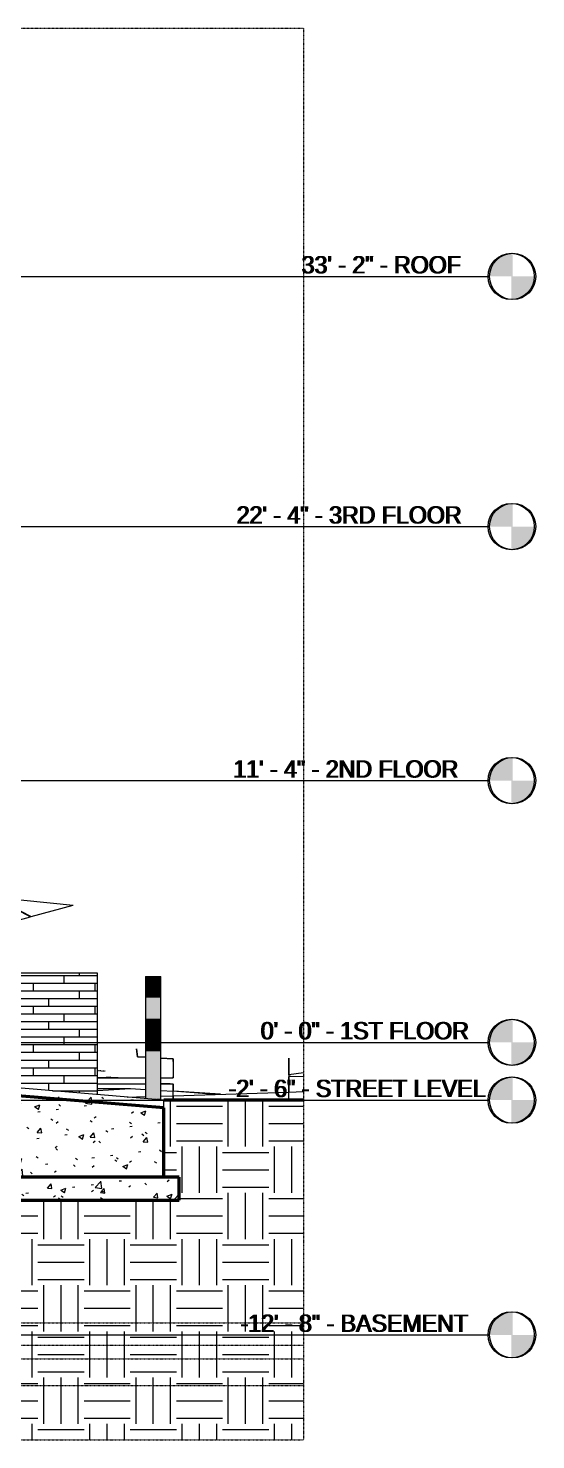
# Model space of a CAD drawing. Header units: inches. Extents: x 1701 to 6939, y -276 to 585.
# Drawn here: x 3929 to 4193, y -207 to 527 of the extents above; entities that cross this region are included whole.
import ezdxf

# ---------------------------------------------------------------- set-up
doc = ezdxf.new("R2010")
doc.units = ezdxf.units.IN
doc.header["$MEASUREMENT"] = 0
for name, pattern in [('Aligning Line 1_8_', [0.25, 0.125, -0.125]), ('Grid Line 1_2_', [0.875, 0.5, -0.125, 0.125, -0.125]), ('Hidden 1_8_', [0.1875, 0.125, -0.0625])]:
    doc.linetypes.add(name, pattern=pattern)
for name, color, linetype, lineweight in [('0-1', 7, 'Continuous', 5), ('0-3', 165, 'Continuous', 5), ('A-DETL-HDLN-1', 7, 'Hidden 1_8_', 9), ('A-FLOR-LEVL', 51, 'Continuous', 9), ('A-FLOR-LEVL-1', 51, 'Grid Line 1_2_', 9), ('A-FLOR-LEVL-2', 147, 'Continuous', 9), ('A-WALL-6', 113, 'Continuous', 9), ('A-WALL-PATT-4', 111, 'Continuous', 9), ('C-BLDG-PADS-1', 50, 'Continuous', 13), ('C-BLDG-PADS-2', 253, 'Continuous', 9), ('C-TOPO', 7, 'Continuous', 9), ('C-TOPO-1', 250, 'Continuous', 50), ('E-LITE-EQPM', 33, 'Continuous', 9), ('G-ANNO-SYMB', 111, 'Aligning Line 1_8_', 9), ('G-ANNO-SYMB-1', 147, 'Aligning Line 1_8_', 9), ('G-IMPT', 8, 'Continuous', 9), ('I-FURN', 30, 'Continuous', 9), ('S-FNDN-3', 32, 'Continuous', 50), ('S-FNDN-4', 32, 'Continuous', 9)]:
    doc.layers.add(name, color=color, linetype=linetype, lineweight=lineweight)
doc.styles.add('Century Gothic', font='ufonts.com_century-gothic.ttf', dxfattribs={"height": 9})
pattern_1 = [(0, (3261.815, 68.768), (24, 24), [24, -24]), (0, (3261.815, 77.768), (24, 24), [24, -24]), (0, (3261.815, 86.768), (24, 24), [24, -24]), (90, (3264.815, 89.768), (-24, 24), [24, -24]), (90, (3273.815, 89.768), (-24, 24), [24, -24]), (90, (3282.815, 89.768), (-24, 24), [24, -24])]
pattern_2 = [(50, (3261.815, 68.768), (27.5427, -2.4099), [2.88, -31.68]), (355, (3261.815, 68.768), (-5.3278, 28.8843), [2.304, -25.344]), (100.451, (3264.11, 68.567), (22.2153, 26.4739), [2.448, -26.924]), (46.184, (3261.815, 76.448), (40.9819, -6.3564), [4.32, -47.52]), (96.636, (3265.23, 75.918), (35.8907, 37.4062), [3.671, -40.386]), (351.184, (3261.815, 76.45), (35.891, 37.4062), [3.456, -38.016]), (21, (3265.655, 74.528), (22.92104, -15.4607), [2.88, -31.68]), (326, (3265.655, 74.528), (9.3435, 27.8457), [2.304, -25.344]), (71.451, (3267.565, 73.24), (32.2648, 12.3844), [2.448, -26.924]), (37.5, (3261.815, 68.768), (0.46686, 12.78271), [1.267, -23.77, 1.267, -24.461, -25.44]), (37.5, (3261.815, 68.768), (0.46686, 12.78271), [-50.765, 1.267, -24.173]), (7.5, (3261.815, 68.768), (10.1016, 15.1451), [1.267, -13.402, 1.267, -23.194, -9.696]), (7.5, (3261.815, 68.768), (10.1016, 15.1451), [-39.13, 1.267, -8.429]), (327.5, (3253.252, 68.768), (20.49916, -0.86578), [1.267, -8.333, 1.267, -28.685, -39.744]), (327.5, (3253.252, 68.768), (20.49916, -0.86578), [-39.552, 1.267, -38.477]), (317.5, (3249.412, 68.768), (22.3948, 3.8443), [1.267, -11.213, 1.267, -18.624, -28.224]), (317.5, (3249.412, 68.768), (22.3948, 3.8443), [-32.371, 1.267, -26.957])]

# ---------------------------------------------------------------- blocks, each defined once
blk = doc.blocks.new('CTR  - Topography_rvt-1-SECTION _ CENTER LOOKING WEST')
at = {"layer": 'C-BLDG-PADS-2'}
h = blk.add_hatch(dxfattribs=at)
h.set_pattern_fill('FP_15', color=256, style=0, pattern_type=2)
h.set_pattern_definition(pattern_2)
h.paths.add_polyline_path([(3999.22, -34.04), (3999.22, -30.03), (3877.32, -19.84), (3877.32, -23.86), (3996.57, -33.82)], flags=0)
at = {"layer": 'C-TOPO'}
h = blk.add_hatch(dxfattribs=at)
h.set_pattern_fill('FP_14', color=256, style=0, pattern_type=2)
h.set_pattern_definition(pattern_1)
h.paths.add_polyline_path([(3877.32, -206.52), (3999.22, -206.52), (3999.22, -82), (3877.32, -82), (3877.32, -114.83)], flags=0)
h.paths.add_polyline_path([(3995.22, -33.71), (3877.32, -23.86), (3877.32, -24.01), (3988.19, -33.13)], flags=0)
h = blk.add_hatch(dxfattribs=at)
h.set_pattern_fill('FP_14', color=256, style=0, pattern_type=2)
h.set_pattern_definition(pattern_1)
h.paths.add_polyline_path([(4000.98, -206.52), (4001.12, -206.52), (4001.08, -82), (3999.22, -82), (3999.22, -206.52), (4000.86, -206.52)], flags=0)
h.paths.add_polyline_path([(4000.86, -70), (4001.12, -70), (4001.12, -30), (3999.22, -30), (3999.22, -70), (3999.42, -70)], flags=0)
h = blk.add_hatch(dxfattribs=at)
h.set_pattern_fill('FP_14', color=256, style=0, pattern_type=2)
h.set_pattern_definition(pattern_1)
h.paths.add_polyline_path([(4004.04, -206.52), (4064.23, -206.52), (4064.23, -30), (4001.12, -30), (4001.12, -70), (4007.22, -70), (4007.22, -82), (4001.12, -82), (4001.12, -206.52), (4003.82, -206.52)], flags=0)
h = blk.add_hatch(dxfattribs=at)
h.set_pattern_fill('FP_14', color=256, style=0, pattern_type=2)
h.set_pattern_definition(pattern_1)
h.paths.add_polyline_path([(4071.99, -206.52), (4071.99, -30), (4064.23, -30), (4064.23, -206.52)], flags=0)
at = {"layer": 'C-BLDG-PADS-1'}
for p, q in [((3999.22, -30.03), (3877.32, -19.84)), ((3877.32, -23.86), (3999.22, -34.04)), ((3999.22, -34.04), (3999.22, -30.03))]:
    blk.add_line(p, q, dxfattribs=at)
at = {"layer": 'C-TOPO'}
for p, q in [((3985.65, -7.49), (3985.01, -3.3)), ((3985.01, -3.3), (3985.65, -7.49)), ((3985.65, -7.49), (3989.72, -7.74)), ((3989.72, -7.74), (3985.65, -7.49)), ((3997.72, -8.21), (4004.23, -8.6)), ((4004.23, -8.6), (3997.72, -8.21)), ((4004.23, -10.04), (4004.23, -8.6)), ((4004.23, -8.6), (4004.23, -10.04)), ((4004.23, -10.04), (4004.23, -18)), ((4004.23, -10.04), (4004.23, -18)), ((4064.23, -16.92), (4064.23, -8.2)), ((4064.23, -8.2), (4064.23, -16.92)), ((3964.85, -18.52), (3971.61, -18)), ((3975.63, -18.46), (3964.85, -18.53)), ((3964.85, -18.53), (3975.63, -18.46)), ((3964.85, -21.79), (3989.72, -21.62)), ((3989.72, -21.62), (3964.85, -21.79)), ((3971.18, -18.04), (3971.61, -18)), ((3975.63, -18.46), (3989.72, -18.46)), ((3975.63, -18.46), (3989.72, -18.46)), ((3997.72, -18.46), (4004.23, -18.46)), ((3997.72, -18.46), (4004.23, -18.46)), ((3997.72, -21.57), (4002.56, -21.53)), ((4002.56, -21.53), (3997.72, -21.57)), ((4002.56, -21.53), (4004.23, -21.53)), ((4002.56, -21.53), (4004.23, -21.53)), ((4004.23, -18), (4004.23, -18.46)), ((4004.23, -18.46), (4004.23, -18)), ((4004.23, -21.72), (4004.23, -21.53)), ((4004.23, -21.72), (4004.23, -21.53)), ((4004.23, -21.72), (4004.23, -25.41)), ((4004.23, -25.41), (4004.23, -21.72)), ((4071.99, -15.81), (4064.23, -16.92)), ((4064.23, -16.92), (4065.33, -16.78)), ((4064.23, -16.92), (4064.23, -18)), ((4064.23, -16.92), (4064.23, -18)), ((4071.99, -17.67), (4064.23, -18)), ((4064.23, -18), (4064.23, -25.83)), ((4064.43, -18), (4064.23, -18)), ((4064.23, -25.83), (4064.23, -18)), ((3964.85, -25.09), (3982.04, -24)), ((3964.85, -24), (3982.04, -24)), ((3980.24, -28.44), (3989.72, -28.17)), ((3981.84, -24.03), (3982.04, -24)), ((3982.04, -24), (3989.72, -24.49)), ((3997.72, -24.99), (4004.23, -25.41)), ((3997.72, -27.94), (4004.23, -27.76)), ((4004.23, -27.76), (4004.23, -25.41)), ((4004.23, -27.76), (4004.23, -25.41)), ((4025.86, -27.06), (4004.23, -25.41)), ((4028.85, -26.97), (4004.23, -25.41)), ((4007.83, -25.68), (4004.23, -25.41)), ((4004.23, -27.76), (4064.23, -25.83)), ((4004.23, -27.76), (4004.23, -29.91)), ((4004.23, -29.91), (4004.23, -27.76)), ((4064.23, -25.83), (4071.99, -25.58)), ((4064.23, -30), (4064.23, -25.83)), ((4064.23, -30), (4064.23, -25.83)), ((3998.06, -29.93), (4004.23, -29.91)), ((3998.06, -29.93), (4004.23, -29.91)), ((3999.22, -30), (3998.87, -30)), ((3999.22, -30), (3998.87, -30)), ((3999.22, -30), (3998.87, -30)), ((4000.86, -30), (3999.22, -30)), ((4001.12, -30), (4000.86, -30)), ((4001.12, -30), (4003.82, -30)), ((4003.82, -30), (4004.23, -30)), ((4049.78, -30), (4004.23, -30)), ((4049.78, -30), (4064.23, -30)), ((4071.99, -30), (4064.23, -30))]:
    blk.add_line(p, q, dxfattribs=at)
at = {"layer": 'C-TOPO-1'}
for p, q in [((4000.86, -30), (3999.22, -30)), ((4001.12, -30), (4000.86, -30)), ((4003.82, -30), (4001.12, -30)), ((4004.23, -30), (4003.82, -30)), ((4049.78, -30), (4004.23, -30)), ((4064.23, -30), (4049.78, -30)), ((4071.99, -30), (4064.23, -30))]:
    blk.add_line(p, q, dxfattribs=at)
blk = doc.blocks.new('Level - Level Head - Circle-V106-SECTION _ CENTER LOOKING WEST')
at = {"layer": 'A-FLOR-LEVL'}
h = blk.add_hatch(color=256, dxfattribs=at)
edge = h.paths.add_edge_path(flags=0)
edge.add_line((4180.71, 0), (4168.71, 0))
edge.add_arc((4180.71, 0), 12, 90, 180, ccw=False)
edge.add_line((4180.71, 12), (4180.71, 0))
h = blk.add_hatch(color=256, dxfattribs=at)
edge = h.paths.add_edge_path(flags=0)
edge.add_line((4180.71, -12), (4180.71, 0))
edge.add_line((4180.71, 0), (4192.71, 0))
edge.add_arc((4180.71, 0), 12, 270, 360, ccw=False)
at = {"layer": 'A-FLOR-LEVL-2'}
blk.add_circle((4180.71, 0), 12, dxfattribs=at)
blk = doc.blocks.new('CTR - 1st Phase - Common Walls_rvt-1-SECTION _ CENTER LOOKING WEST')
at = {"layer": 'A-DETL-HDLN-1'}
blk.add_line((3968.81, -15.05), (3964.85, -14.72), dxfattribs=at)
at = {"layer": 'A-FLOR-LEVL-1'}
for p, q in [((1830.2, 398), (4168.71, 398)), ((1830.2, 268), (4168.71, 268)), ((1830.2, 136), (4168.71, 136)), ((1830.2, 0), (4168.71, 0)), ((1830.2, -30), (4168.71, -30)), ((1830.2, -152), (4168.71, -152))]:
    blk.add_line(p, q, dxfattribs=at)
at = {"layer": 'G-ANNO-SYMB-1'}
for p, q in [((1926.9, 526.95), (4071.99, 526.95)), ((1926.9, 526.95), (4071.96, 526.95)), ((4071.96, 526.95), (4071.96, -145.84)), ((1926.9, -145.84), (4071.96, -145.84)), ((1926.9, -164.42), (4071.99, -164.42))]:
    blk.add_line(p, q, dxfattribs=at)
at = {"layer": '0-3'}
for p in [(0, 398), (0, 268), (0, 136), (0, 0), (0, -30), (0, -152)]:
    blk.add_blockref('Level - Level Head - Circle-V106-SECTION _ CENTER LOOKING WEST', p, dxfattribs=at)
at = {"layer": 'A-FLOR-LEVL', "char_height": 9, "attachment_point": 1, "style": 'Century Gothic'}
for s, insert, width in [('33\' - 2" - ROOF', (4071.34, 408.55), 104.232), ('22\' - 4" - 3RD FLOOR', (4037.59, 278.55), 145.137), ('11\' - 4" - 2ND FLOOR', (4035.85, 146.55), 147.258), ('0\' - 0" - 1ST FLOOR', (4050.1, 10.55), 129.987), ('-2\' - 6" - STREET LEVEL', (4033.36, -19.45), 150.288), ('-12\' - 8" - BASEMENT', (4039.59, -141.45), 142.713)]:
    blk.add_mtext(s, dxfattribs=dict(at, insert=insert, width=width))
blk = doc.blocks.new('CTR - 1st Phase -Stairs _ Elevators_rvt-1-SECTION _ CENTER LOOKING WEST')
at = {"layer": 'A-FLOR-LEVL-1'}
for p, q in [((1830.2, 398), (4168.71, 398)), ((1830.2, 268), (4168.71, 268)), ((1830.2, 136), (4168.71, 136)), ((1830.2, 0), (4168.71, 0)), ((1830.2, -30), (4168.71, -30)), ((1830.2, -152), (4168.71, -152))]:
    blk.add_line(p, q, dxfattribs=at)
at = {"layer": 'G-ANNO-SYMB-1'}
for p, q in [((1926.9, 526.95), (4071.96, 526.95)), ((4071.96, 526.95), (4071.96, -206.49)), ((1926.9, -206.49), (4071.96, -206.49))]:
    blk.add_line(p, q, dxfattribs=at)
at = {"layer": '0-3'}
for p in [(0, 398), (0, 268), (0, 136), (0, 0), (0, -30), (0, -152)]:
    blk.add_blockref('Level - Level Head - Circle-V106-SECTION _ CENTER LOOKING WEST', p, dxfattribs=at)
at = {"layer": 'A-FLOR-LEVL', "char_height": 9, "attachment_point": 1, "style": 'Century Gothic'}
for s, insert, width in [('33\' - 2" - ROOF', (4071.34, 408.55), 104.232), ('22\' - 4" - 3RD FLOOR', (4037.59, 278.55), 145.137), ('11\' - 4" - 2ND FLOOR', (4035.85, 146.55), 147.258), ('0\' - 0" - 1ST FLOOR', (4050.1, 10.55), 129.987), ('-2\' - 6" - STREET LEVEL', (4033.36, -19.45), 150.288), ('-12\' - 8" - BASEMENT', (4039.59, -141.45), 142.713)]:
    blk.add_mtext(s, dxfattribs=dict(at, insert=insert, width=width))
blk = doc.blocks.new('Outdoor Table01 - 02ZUTB01_dwg-2525485-SECTION _ CENTER LOOKING WEST')
at = {"layer": 'G-IMPT'}
for p, q in [((2557.12, 75.5), (2523.44, 50.77)), ((2557.12, 75.5), (2523.44, 50.77)), ((2557.12, 75.5), (2523.55, 50.8)), ((2557.12, 75.5), (2545.38, 56.75)), ((2557.12, 75.5), (2545.63, 56.82)), ((2557.12, 75.5), (2598.7, 71.29)), ((2557.12, 75.5), (2598.7, 71.29)), ((2557.12, 75.5), (2576.51, 65.24)), ((2557.12, 75.5), (2576.76, 65.31)), ((2557.12, 75.5), (2598.59, 71.26)), ((2576.76, 65.31), (2598.59, 71.26)), ((2545.63, 56.82), (2576.51, 65.24)), ((2562.12, 49.5), (2559.88, 60.7)), ((2564.12, 49.5), (2561.34, 61.1)), ((2523.55, 50.8), (2545.38, 56.75)), ((2562.12, 36), (2562.12, 49.5)), ((2564.12, 49.5), (2562.12, 49.5)), ((2564.12, 36), (2564.12, 49.5)), ((2521.14, 31), (2522.14, 30.5)), ((2521.14, 31), (2522.75, 28)), ((2522.14, 30.5), (2523.75, 28)), ((2522.75, 28), (2523.62, 23)), ((2522.75, 28), (2523.12, 28)), ((2523.62, 28), (2523.12, 28)), ((2523.12, 28), (2525.62, 18.83)), ((2523.62, 28), (2523.88, 27.21)), ((2523.62, 28), (2523.75, 28)), ((2524.49, 23), (2523.62, 23)), ((2523.75, 28), (2524.62, 23)), ((2523.9, 27.15), (2526.62, 18.83)), ((2524.62, 23), (2524.56, 23)), ((2539.12, 24), (2539.12, 26)), ((2539.12, 26), (2539.94, 26)), ((2539.12, 24), (2539.94, 24)), ((2542.34, 26), (2539.94, 26)), ((2539.94, 24), (2539.94, 26)), ((2542.34, 24), (2539.94, 24)), ((2543.92, 26), (2542.34, 26)), ((2542.34, 24), (2542.34, 26)), ((2543.92, 24), (2542.34, 24)), ((2525.62, 18.83), (2525.12, 0)), ((2526.62, 18.83), (2525.62, 18.83)), ((2526.62, 18.83), (2526.12, 1)), ((2528.12, 18.48), (2526.6, 17.98)), ((2528.12, 19.48), (2526.62, 18.83)), ((2541.12, 20), (2528.12, 19.48)), ((2528.12, 19.48), (2528.12, 18.48)), ((2540.33, 18.97), (2528.12, 18.48)), ((2543.62, 2.5), (2540.12, 20)), ((2541.12, 20), (2540.12, 20)), ((2543.92, 5.6), (2541.12, 20)), ((2543.25, 19.59), (2541.12, 20)), ((2543.25, 18.59), (2541.33, 18.96)), ((2543.25, 19.59), (2543.92, 18.29)), ((2543.25, 19.59), (2543.25, 18.59)), ((2543.25, 18.59), (2543.92, 17.79)), ((2525.12, 0), (2526.12, 1)), ((2525.12, 0), (2543.12, 0)), ((2526.12, 1), (2542.62, 1)), ((2542.62, 1), (2543.62, 2.5)), ((2542.62, 1), (2543.12, 0)), ((2543.12, 0), (2543.92, 1.07)), ((2543.62, 6.5), (2543.62, 5.5)), ((2543.62, 2.5), (2543.92, 2.35))]:
    blk.add_line(p, q, dxfattribs=at)
blk = doc.blocks.new('Outdoor Table01 - Outdoor Table01-2525492-SECTION _ CENTER LOOKING WEST')
blk.add_blockref('Outdoor Table01 - 02ZUTB01_dwg-2525485-SECTION _ CENTER LOOKING WEST', (0, 0))
blk = doc.blocks.new('Pathway_Cooper_McGraw-Edison _BSC-BRC_Round - Pathway_Cooper_McGraw-Edison _BSC-BRC_Round-2028611-SECTION _ CENTER LOOKING WEST')
at = {"layer": 'E-LITE-EQPM'}
for points in [[(3996.57, 0.28), (3997.72, 0.28), (3997.72, 6.28), (3989.72, 6.28), (3989.72, 0.28), (3996.54, 0.28)], [(3996.69, -4.22), (3997.72, -4.22), (3997.72, 0.28), (3989.72, 0.28), (3989.75, -4.22), (3996.57, -4.22)], [(3996.54, -29.72), (3997.72, -29.72), (3997.72, -4.22), (3989.72, -4.22), (3989.72, -29.23), (3995.72, -29.72), (3996.48, -29.72)]]:
    blk.add_hatch(color=256, dxfattribs=at).paths.add_polyline_path(points, flags=0)
for p, q in [((3989.72, 6.28), (3989.72, 0.28)), ((3989.72, 6.28), (3997.72, 6.28)), ((3997.72, 0.28), (3989.72, 0.28)), ((3989.72, 0.28), (3989.72, -4.22)), ((3989.72, 0.28), (3997.72, 0.28)), ((3997.72, 0.28), (3997.72, 6.28)), ((3997.72, -4.22), (3997.72, 0.28)), ((3997.72, -4.22), (3989.72, -4.22)), ((3989.72, -4.22), (3989.72, -29.23)), ((3989.72, -4.22), (3997.72, -4.22)), ((3997.72, -29.72), (3997.72, -4.22)), ((3997.72, -29.72), (3995.52, -29.72))]:
    blk.add_line(p, q, dxfattribs=at)
blk = doc.blocks.new('Pathway_Cooper_McGraw-Edison _BSC-BRC_Round - Pathway_Cooper_McGraw-Edison _BSC-BRC_Round-V36-SECTION _ CENTER LOOKING WEST')
at = {"layer": 'E-LITE-EQPM'}
blk.add_hatch(color=256, dxfattribs=at).paths.add_polyline_path([(3997.71, 6.28), (3997.72, 6.28), (3997.72, 12), (3989.72, 12), (3989.72, 6.28), (3997.58, 6.28)], flags=0)
for p, q in [((3989.72, 12), (3989.72, 6.28)), ((3989.72, 12), (3997.72, 12)), ((3997.72, 6.28), (3997.72, 12))]:
    blk.add_line(p, q, dxfattribs=at)
blk = doc.blocks.new('Pathway_Cooper_McGraw-Edison _BSC-BRC_Round - Pathway_Cooper_McGraw-Edison _BSC-BRC_Round-V37-SECTION _ CENTER LOOKING WEST')
at = {"layer": 'E-LITE-EQPM'}
for points in [[(3997.18, 28.13), (3997.72, 28.13), (3997.72, 34.13), (3989.72, 34.13), (3989.72, 28.13), (3996.57, 28.13)], [(3989.72, 23.63), (3997.72, 23.63), (3997.72, 28.13), (3989.72, 28.13), (3989.72, 26.08)], [(3994.19, 12), (3997.72, 12), (3997.72, 23.63), (3989.72, 23.63), (3989.72, 12), (3993.72, 12)]]:
    blk.add_hatch(color=256, dxfattribs=at).paths.add_polyline_path(points, flags=0)
for p, q in [((3989.72, 34.13), (3989.72, 28.13)), ((3989.72, 34.13), (3997.72, 34.13)), ((3997.72, 28.13), (3997.72, 34.13)), ((3997.72, 28.13), (3989.72, 28.13)), ((3989.72, 28.13), (3989.72, 23.63)), ((3989.72, 28.13), (3997.72, 28.13)), ((3997.72, 23.63), (3989.72, 23.63)), ((3989.72, 23.63), (3989.72, 12)), ((3989.72, 23.63), (3997.72, 23.63)), ((3997.72, 23.63), (3997.72, 28.13)), ((3997.72, 12), (3997.72, 23.63))]:
    blk.add_line(p, q, dxfattribs=at)
blk = doc.blocks.new('Level - Level Head - Circle-50818-SECTION _ CENTER LOOKING WEST')
at = {"layer": 'A-FLOR-LEVL'}
h = blk.add_hatch(color=256, dxfattribs=at)
edge = h.paths.add_edge_path(flags=0)
edge.add_line((4179.96, 0), (4167.96, 0))
edge.add_arc((4179.96, 0), 12, 90, 180, ccw=False)
edge.add_line((4179.96, 12), (4179.96, 0))
h = blk.add_hatch(color=256, dxfattribs=at)
edge = h.paths.add_edge_path(flags=0)
edge.add_line((4179.96, -12), (4179.96, 0))
edge.add_line((4179.96, 0), (4191.96, 0))
edge.add_arc((4179.96, 0), 12, 270, 360, ccw=False)
blk.add_circle((4179.96, 0), 12, dxfattribs=at)

msp = doc.modelspace()

# ---------------------------------------------------------------- hatches: boundary and pattern name
at = {"layer": 'A-WALL-PATT-4'}
h = msp.add_hatch(dxfattribs=at)
h.set_pattern_fill('FP_21', color=256, style=0, pattern_type=2)
h.set_pattern_definition([(0, (3827.511, -29.2), (0, 4), []), (90, (3827.511, -29.2), (-8, 8), [4, -28]), (90, (3843.511, -25.2), (-8, 8), [4, -28])])
h.paths.add_polyline_path([(3964.85, -27.16), (3964.85, 36), (3831.82, 36), (3831.82, -19.84), (3877.32, -19.84), (3946.74, -25.64)], flags=0)
h.paths.add_polyline_path([(3877.32, -23.85), (3877.32, -23.84), (3875.36, -23.85)], flags=0)
h = msp.add_hatch(dxfattribs=at)
h.set_pattern_fill('FP_15', color=256, style=0, pattern_type=2)
h.set_pattern_definition(pattern_2)
h.paths.add_polyline_path([(3869.32, -70), (3999.22, -70), (3999.22, -34.04), (3869.32, -23.35), (3869.32, -68.99)], flags=0)
at = {"layer": 'S-FNDN-4'}
h = msp.add_hatch(dxfattribs=at)
h.set_pattern_fill('FP_15', color=256, style=0, pattern_type=2)
h.set_pattern_definition(pattern_2)
h.paths.add_polyline_path([(3999.22, -82), (4007.22, -82), (4007.22, -70), (3885.32, -70), (3885.32, -82), (3984.43, -82)], flags=0)

# ---------------------------------------------------------------- linework, layer by layer
at = {"layer": 'A-FLOR-LEVL-1'}
for p, q in [((1830.95, 398), (4167.96, 398)), ((1830.95, 268), (4167.96, 268)), ((1830.95, 136), (4167.96, 136)), ((1830.95, 0), (4167.96, 0)), ((1830.95, -30), (4167.96, -30)), ((1830.95, -152), (4167.96, -152))]:
    msp.add_line(p, q, dxfattribs=at)
at = {"layer": 'A-WALL-6'}
for p, q in [((3964.85, 36), (3831.82, 36)), ((3964.85, -27.16), (3964.85, 36))]:
    msp.add_line(p, q, dxfattribs=at)
at = {"layer": 'G-ANNO-SYMB'}
for p, q in [((1926.9, 526.95), (4071.99, 526.95)), ((1926.9, -157.31), (4071.99, -157.31)), ((1926.9, -178.24), (4071.99, -178.24))]:
    msp.add_line(p, q, dxfattribs=at)
at = {"layer": 'S-FNDN-3'}
for p, q in [((3999.22, -34.04), (3869.32, -23.35)), ((3999.22, -70), (3999.22, -34.04)), ((4007.22, -70), (3861.32, -70)), ((4007.22, -82), (4007.22, -70)), ((3861.32, -82), (4007.22, -82))]:
    msp.add_line(p, q, dxfattribs=at)

# ---------------------------------------------------------------- block references
at = {"layer": '0-1'}
for name in ['CTR - 1st Phase - Common Walls_rvt-1-SECTION _ CENTER LOOKING WEST', 'CTR - 1st Phase -Stairs _ Elevators_rvt-1-SECTION _ CENTER LOOKING WEST', 'CTR  - Topography_rvt-1-SECTION _ CENTER LOOKING WEST']:
    msp.add_blockref(name, (0, 0), dxfattribs=at)
at = {"layer": 'A-FLOR-LEVL'}
for p in [(0, 398), (0, 268), (0, 136), (0, 0), (0, -30), (0, -152)]:
    msp.add_blockref('Level - Level Head - Circle-50818-SECTION _ CENTER LOOKING WEST', p, dxfattribs=at)
at = {"layer": 'E-LITE-EQPM'}
for name in ['Pathway_Cooper_McGraw-Edison _BSC-BRC_Round - Pathway_Cooper_McGraw-Edison _BSC-BRC_Round-V37-SECTION _ CENTER LOOKING WEST', 'Pathway_Cooper_McGraw-Edison _BSC-BRC_Round - Pathway_Cooper_McGraw-Edison _BSC-BRC_Round-V36-SECTION _ CENTER LOOKING WEST', 'Pathway_Cooper_McGraw-Edison _BSC-BRC_Round - Pathway_Cooper_McGraw-Edison _BSC-BRC_Round-2028611-SECTION _ CENTER LOOKING WEST']:
    msp.add_blockref(name, (0, 0), dxfattribs=at)
at = {"layer": 'I-FURN'}
msp.add_blockref('Outdoor Table01 - Outdoor Table01-2525492-SECTION _ CENTER LOOKING WEST', (1353.51, 0), dxfattribs=at)

# ---------------------------------------------------------------- texts
at = {"layer": 'A-FLOR-LEVL', "char_height": 9, "attachment_point": 1, "style": 'Century Gothic'}
for s, insert, width in [('33\' - 2" - ROOF', (4070.59, 408.55), 104.232), ('22\' - 4" - 3RD FLOOR', (4036.84, 278.55), 145.137), ('11\' - 4" - 2ND FLOOR', (4035.1, 146.55), 147.258), ('0\' - 0" - 1ST FLOOR', (4049.35, 10.55), 129.987), ('-2\' - 6" - STREET LEVEL', (4032.61, -19.45), 150.288), ('-12\' - 8" - BASEMENT', (4038.84, -141.45), 142.713)]:
    msp.add_mtext(s, dxfattribs=dict(at, insert=insert, width=width))

doc.saveas('drawing.dxf')
